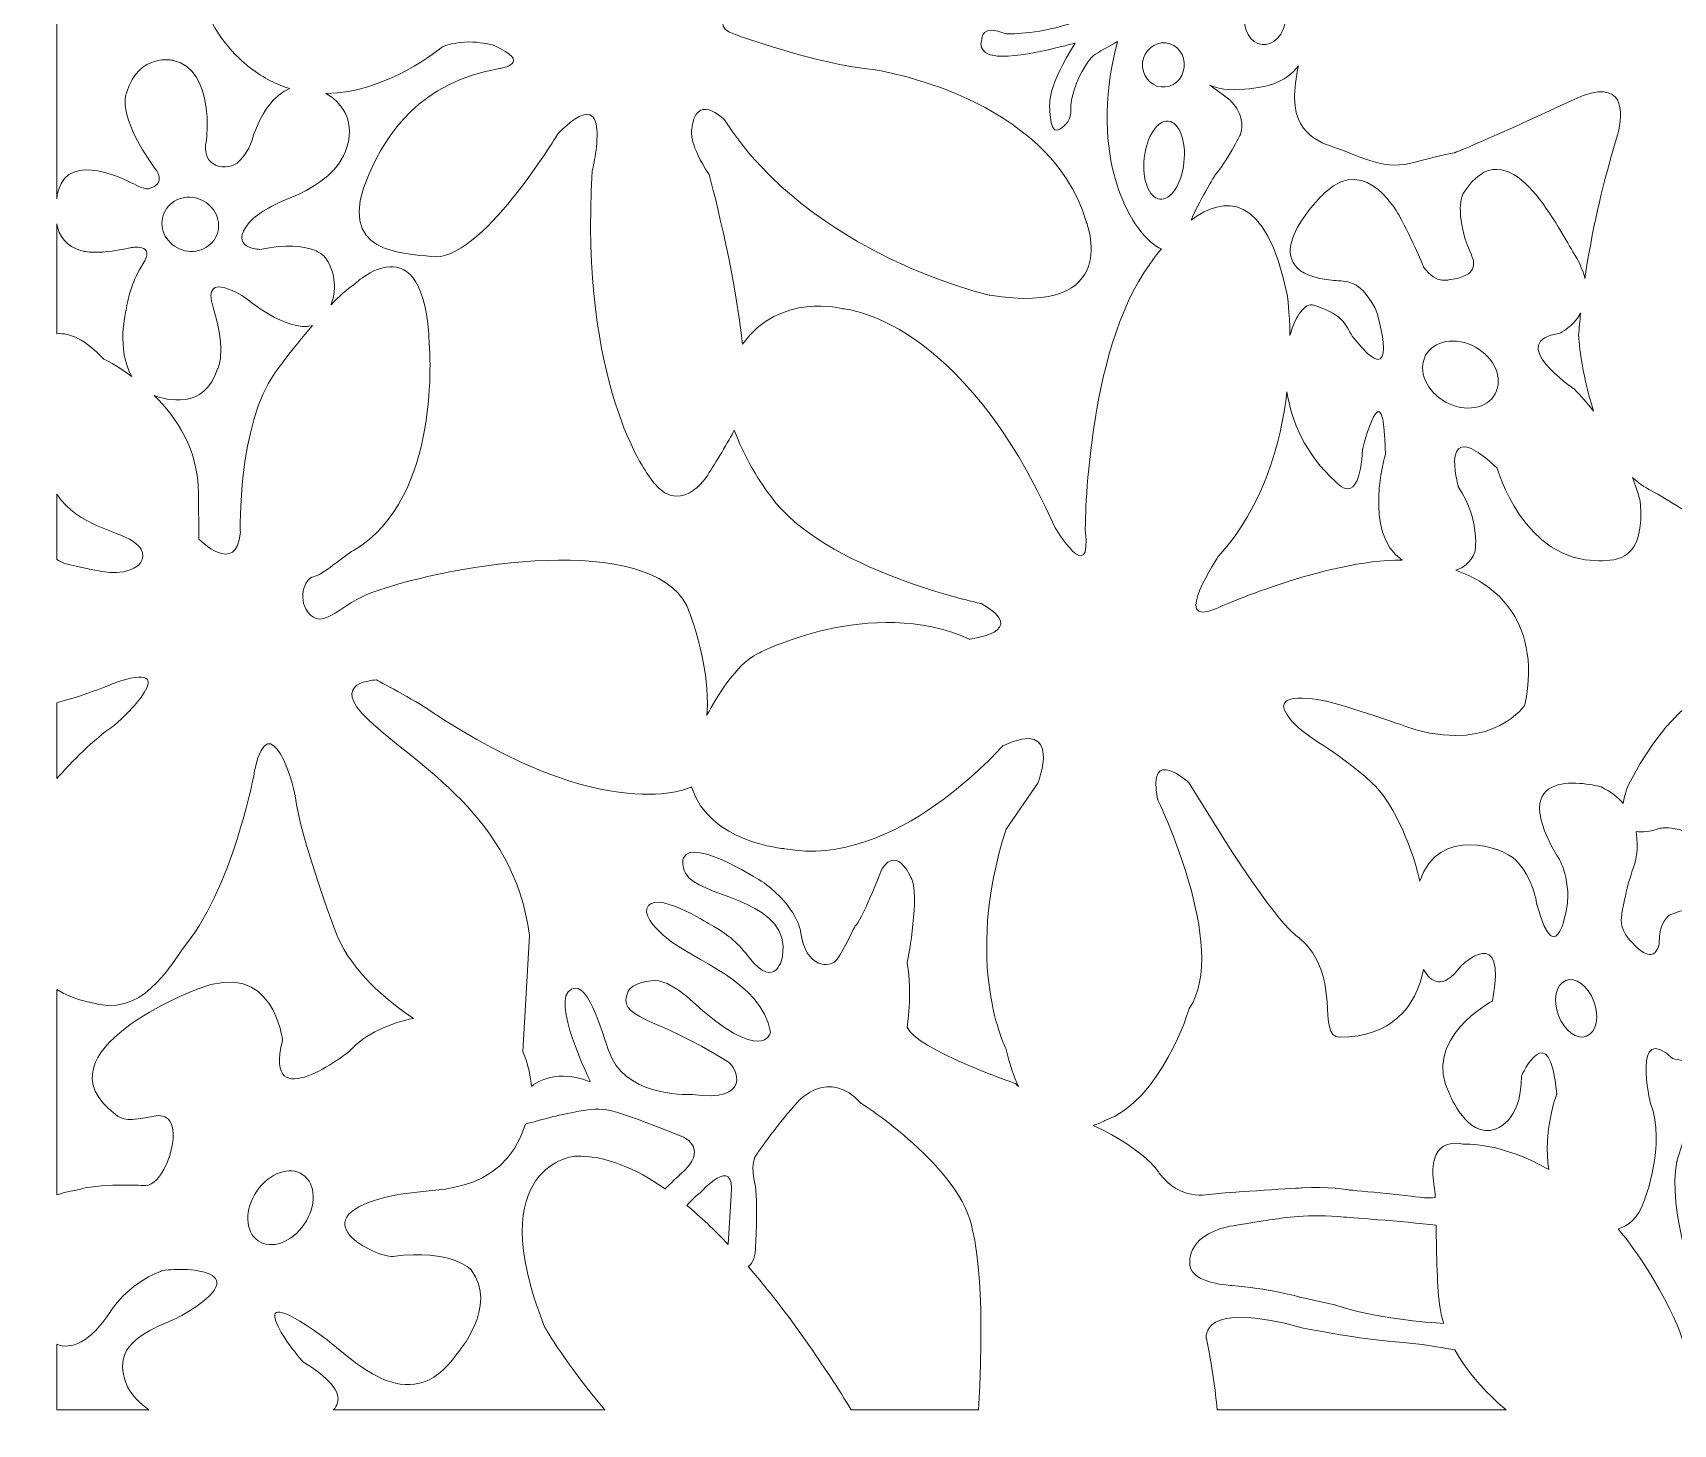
# Model space of a CAD drawing. Header units: millimetres. Extents: x -1208 to 1202, y -598 to 592.
# Drawn here: x -1208 to -530, y -592 to -17 of the extents above; entities that cross this region are included whole.
import ezdxf

# ---------------------------------------------------------------- set-up
doc = ezdxf.new("R2010")
doc.units = ezdxf.units.MM
doc.header["$MEASUREMENT"] = 0
doc.layers.add('Layer 1', color=7, linetype='Continuous')

msp = doc.modelspace()

# ---------------------------------------------------------------- linework, layer by layer
at = {"layer": 'Layer 1', "color": 250, "lineweight": 20}
for points, knots in [([(-1168.2692, -78.2986), (-1165.4134, -79.5702), (-1162.551, -81.3583), (-1160.0265, -81.3598), (-1151.8692, -79.3376), (-1157.3889, -72.8869), (-1157.3889, -72.8869), (-1173.8899, -50.1264), (-1169.0084, -41.4481), (-1169.0077, -41.4521), (-1163.9785, -24.9704), (-1149.8568, -28.2597), (-1149.8568, -28.2597), (-1132.3628, -32.2047), (-1136.126, -61.2669), (-1136.126, -61.2669), (-1138.7197, -72.7966), (-1127.1252, -74.5315), (-1122.5132, -69.9104), (-1117.8238, -65.2108), (-1116.7325, -59.3372), (-1116.7325, -59.3372), (-1116.7325, -59.3372), (-1116.7259, -59.3317), (-1116.7259, -59.3317), (-1111.6245, -45.1542), (-1104.9536, -41.1106), (-1101.5734, -39.9579), (-1106.9813, -38.3334), (-1112.4044, -35.6489), (-1117.6914, -31.587), (-1117.6914, -31.587), (-1163.7128, 1.239), (-1118.3688, 41.8162), (-1118.3688, 41.8162), (-1117.6576, 42.4553), (-1116.3037, 43.4635), (-1124.196, 42.0183), (-1140.5833, 41.0832), (-1147.2053, 56.1587), (-1147.2053, 56.1587), (-1152.8193, 71.2045), (-1149.5732, 80.3551), (-1149.5732, 80.3551), (-1154.1351, 72.6375), (-1154.1351, 72.6375), (-1154.1351, 72.6375), (-1158.9381, 64.9721), (-1167.2062, 66.6861), (-1167.2062, 66.6861), (-1180.3229, 70.8714), (-1183.4098, 75.1025), (-1183.4098, 75.1025), (-1191.4462, 79.1132), (-1197.9657, 81.7099), (-1197.9657, 81.7099), (-1197.9657, -85.4816), (-1197.9657, -85.4816), (-1197.6332, -83.3229), (-1197.2306, -81.9097), (-1197.2306, -81.9097), (-1192.7514, -65.4518), (-1168.2692, -78.2986), (-1168.2692, -78.2986)], [0, 0, 0, 0, 0.04761905, 0.04761905, 0.04761905, 0.0952381, 0.0952381, 0.0952381, 0.14285714, 0.14285714, 0.14285714, 0.19047619, 0.19047619, 0.19047619, 0.23809524, 0.23809524, 0.23809524, 0.28571429, 0.28571429, 0.28571429, 0.33333333, 0.33333333, 0.33333333, 0.38095238, 0.38095238, 0.38095238, 0.42857143, 0.42857143, 0.42857143, 0.47619048, 0.47619048, 0.47619048, 0.52380952, 0.52380952, 0.52380952, 0.57142857, 0.57142857, 0.57142857, 0.61904762, 0.61904762, 0.61904762, 0.66666667, 0.66666667, 0.66666667, 0.71428571, 0.71428571, 0.71428571, 0.76190476, 0.76190476, 0.76190476, 0.80952381, 0.80952381, 0.80952381, 0.85714286, 0.85714286, 0.85714286, 0.9047619, 0.9047619, 0.9047619, 0.95238095, 0.95238095, 0.95238095, 1, 1, 1, 1]), ([(-914.6507, -145.5204), (-917.6321, -115.1698), (-928.417, -75.3568), (-928.417, -75.3568), (-936.538, -63.5017), (-935.6359, -57.5742), (-935.6359, -57.5742), (-934.282, -40.4778), (-922.1012, -52.788), (-922.1012, -52.788), (-886.2317, -108.867), (-812.4616, -125.2794), (-812.4616, -125.2794), (-756.9642, -134.1702), (-772.6133, -94.8719), (-772.6133, -94.8719), (-787.8055, -42.9216), (-859.8355, -32.1888), (-859.8355, -32.1888), (-882.9674, -30.1575), (-917.9764, -17.5139), (-917.9764, -17.5139), (-932.3529, -12.1051), (-909.9388, -3.474), (-909.9388, -3.474), (-881.9843, 5.6999), (-862.0291, 23.1841), (-849.4384, 37.6047), (-850.1354, 30.0721), (-839.1698, 19.0347), (-839.1698, 19.0347), (-806.7462, -8.9947), (-773.6844, -6.7425), (-773.6844, -6.7425), (-777.005, -13.1103), (-780.5311, -13.4159), (-780.5311, -13.4159), (-792.8728, -17.5348), (-805.6283, -17.34), (-805.6283, -17.34), (-816.0922, -12.9709), (-815.7466, -19.5691), (-815.7466, -19.5691), (-817.8564, -25.18), (-811.22, -26.1797), (-811.22, -26.1797), (-802.5768, -28.3682), (-777.2112, -21.11), (-777.2112, -21.11), (-788.2412, -39.287), (-788.0596, -44.2409), (-787.552, -50.768), (-786.7381, -61.2286), (-782.5476, -55.863), (-781.0862, -54.6659), (-778.3865, -52.4552), (-778.9707, -46.9924), (-778.9707, -46.9924), (-778.4308, -39.6851), (-772.8193, -28.162), (-768.7915, -25.7292), (-766.7778, -24.5127), (-759.7119, -20.4621), (-759.7119, -20.4621), (-772.9209, -70.4459), (-751.4453, -97.0794), (-751.4453, -97.0794), (-747.526, -102.4625), (-744.23, -105.1098), (-741.4966, -106.086), (-744.5375, -109.7298), (-746.3732, -112.4792), (-746.3732, -112.4792), (-772.8744, -148.895), (-772.9924, -221.9657), (-772.9924, -221.9657), (-770.0879, -247.0715), (-785.6126, -221.0404), (-785.6126, -221.0404), (-824.3738, -133.6914), (-873.1984, -130.8228), (-873.1984, -130.8228), (-873.1984, -130.8228), (-899.1297, -123.835), (-914.6507, -145.5204)], [0, 0, 0, 0, 0.03571429, 0.03571429, 0.03571429, 0.07142857, 0.07142857, 0.07142857, 0.10714286, 0.10714286, 0.10714286, 0.14285714, 0.14285714, 0.14285714, 0.17857143, 0.17857143, 0.17857143, 0.21428571, 0.21428571, 0.21428571, 0.25, 0.25, 0.25, 0.28571429, 0.28571429, 0.28571429, 0.32142857, 0.32142857, 0.32142857, 0.35714286, 0.35714286, 0.35714286, 0.39285714, 0.39285714, 0.39285714, 0.42857143, 0.42857143, 0.42857143, 0.46428571, 0.46428571, 0.46428571, 0.5, 0.5, 0.5, 0.53571429, 0.53571429, 0.53571429, 0.57142857, 0.57142857, 0.57142857, 0.60714286, 0.60714286, 0.60714286, 0.64285714, 0.64285714, 0.64285714, 0.67857143, 0.67857143, 0.67857143, 0.71428571, 0.71428571, 0.71428571, 0.75, 0.75, 0.75, 0.78571429, 0.78571429, 0.78571429, 0.82142857, 0.82142857, 0.82142857, 0.85714286, 0.85714286, 0.85714286, 0.89285714, 0.89285714, 0.89285714, 0.92857143, 0.92857143, 0.92857143, 0.96428571, 0.96428571, 0.96428571, 1, 1, 1, 1]), ([(-699.949, -21.7332), (-695.2002, -22.26), (-690.7893, -17.4782), (-690.0933, -11.051), (-689.3965, -4.6248), (-692.6808, 1.0125), (-697.425, 1.5368), (-702.1735, 2.0628), (-706.5855, -2.7183), (-707.2803, -9.1448), (-707.9756, -15.5742), (-704.6947, -21.2068), (-699.949, -21.7332)], [0, 0, 0, 0, 0.25, 0.25, 0.25, 0.5, 0.5, 0.5, 0.75, 0.75, 0.75, 1, 1, 1, 1]), ([(-820.917, -267.2996), (-820.917, -267.2996), (-795.1961, -264.3646), (-816.0441, -252.6246), (-816.0441, -252.6246), (-881.1859, -238.7844), (-902.9698, -208.2837), (-902.9698, -208.2837), (-911.988, -197.1311), (-918.0392, -180.9847), (-919.9402, -185.0394), (-926.3479, -195.2814), (-928.868, -199.3677), (-928.868, -199.3677), (-941.0503, -219.4286), (-953.6834, -199.3677), (-953.6834, -199.3677), (-982.1086, -161.9826), (-976.6946, -73.9882), (-976.6946, -73.9882), (-966.7683, -33.4121), (-991.1333, -58.9442), (-991.1333, -58.9442), (-1023.0499, -112.1914), (-1043.2103, -109.3133), (-1053.7315, -107.8113), (-1083.9665, -108.8382), (-1068.9284, -75.1186), (-1061.8239, -59.1893), (-1047.9828, -37.057), (-1014.82, -31.587), (-1014.82, -31.587), (-1000.6071, -29.5361), (-1017.527, -22.0134), (-1017.527, -22.0134), (-1029.0333, -18.5931), (-1038.5071, -22.6965), (-1039.4394, -23.2329), (-1061.2713, -41.6664), (-1086.744, -41.9911), (-1079.7564, -45.7247), (-1077.8401, -52.2628), (-1077.8401, -52.2628), (-1074.9077, -61.691), (-1080.1958, -71.6843), (-1087.1647, -76.9389), (-1093.2991, -81.5641), (-1098.0567, -83.6113), (-1098.0567, -83.6113), (-1107.5596, -87.2316), (-1114.8848, -91.1832), (-1118.3781, -95.193), (-1118.3847, -95.1964), (-1118.3902, -95.1971), (-1118.3945, -95.203), (-1127.2609, -105.9843), (-1114.0642, -106.339), (-1114.0642, -106.339), (-1114.0642, -106.339), (-1114.058, -106.3438), (-1114.058, -106.3438), (-1091.739, -101.8511), (-1086.8888, -109.894), (-1086.8888, -109.894), (-1081.3441, -117.8144), (-1083.3591, -125.8526), (-1084.616, -129.2014), (-1081.2207, -125.6798), (-1077.9625, -122.6964), (-1075.2616, -120.9383), (-1075.2616, -120.9383), (-1045.9514, -92.7728), (-1044.0152, -145.9778), (-1044.0152, -145.9778), (-1038.5296, -209.1638), (-1075.2721, -230.6516), (-1079.5636, -233.1614), (-1088.3255, -240.9721), (-1091.9089, -241.5609), (-1095.4928, -242.1494), (-1099.1121, -251.6642), (-1093.0468, -257.3584), (-1086.981, -263.0527), (-1080.8224, -252.7681), (-1067.3432, -247.9338), (-1033.2234, -235.6968), (-953.075, -223.2364), (-937.6302, -253.5342), (-937.6302, -253.5342), (-927.7791, -276.0961), (-929.2942, -298.8121), (-927.6604, -295.3268), (-917.8576, -277.5335), (-908.0527, -273.1695), (-908.0527, -273.1695), (-861.5804, -248.956), (-820.917, -267.2996)], [0, 0, 0, 0, 0.03125, 0.03125, 0.03125, 0.0625, 0.0625, 0.0625, 0.09375, 0.09375, 0.09375, 0.125, 0.125, 0.125, 0.15625, 0.15625, 0.15625, 0.1875, 0.1875, 0.1875, 0.21875, 0.21875, 0.21875, 0.25, 0.25, 0.25, 0.28125, 0.28125, 0.28125, 0.3125, 0.3125, 0.3125, 0.34375, 0.34375, 0.34375, 0.375, 0.375, 0.375, 0.40625, 0.40625, 0.40625, 0.4375, 0.4375, 0.4375, 0.46875, 0.46875, 0.46875, 0.5, 0.5, 0.5, 0.53125, 0.53125, 0.53125, 0.5625, 0.5625, 0.5625, 0.59375, 0.59375, 0.59375, 0.625, 0.625, 0.625, 0.65625, 0.65625, 0.65625, 0.6875, 0.6875, 0.6875, 0.71875, 0.71875, 0.71875, 0.75, 0.75, 0.75, 0.78125, 0.78125, 0.78125, 0.8125, 0.8125, 0.8125, 0.84375, 0.84375, 0.84375, 0.875, 0.875, 0.875, 0.90625, 0.90625, 0.90625, 0.9375, 0.9375, 0.9375, 0.96875, 0.96875, 0.96875, 1, 1, 1, 1]), ([(-749.2986, -29.2041), (-749.8399, -34.2203), (-746.4347, -38.7094), (-741.6894, -39.2362), (-736.941, -39.7631), (-732.6546, -36.1241), (-732.1118, -31.1111), (-731.5679, -26.0956), (-734.9764, -21.6036), (-739.7198, -21.0787), (-744.4691, -20.5518), (-748.7558, -24.1908), (-749.2986, -29.2041)], [0, 0, 0, 0, 0.25, 0.25, 0.25, 0.5, 0.5, 0.5, 0.75, 0.75, 0.75, 1, 1, 1, 1]), ([(-662.1009, -142.9509), (-642.7978, -167.4939), (-651.5437, -133.672), (-653.4048, -130.3151), (-659.95, -118.5099), (-665.2865, -119.6413), (-670.3112, -119.179), (-704.8333, -116.0042), (-680.3075, -88.7458), (-673.5988, -82.5241), (-656.5863, -66.7453), (-643.2102, -92.5591), (-643.2102, -92.5591), (-637.7225, -102.4217), (-633.1998, -113.6444), (-633.1998, -113.6444), (-627.9499, -121.2456), (-622.1826, -118.722), (-622.1826, -118.722), (-610.5409, -117.501), (-612.0811, -111.6405), (-613.489, -108.6091), (-618.9241, -96.9029), (-618.7062, -86.154), (-616.8822, -83.2743), (-598.4015, -54.101), (-578.0441, -97.0842), (-571.4932, -107.3045), (-568.8905, -111.3662), (-567.3394, -115.0239), (-566.5562, -118.2967), (-563.7396, -98.9669), (-559.4623, -80.7632), (-554.627, -64.3239), (-554.627, -64.3239), (-554.63, -64.3239), (-554.63, -64.3239), (-554.63, -64.3239), (-554.6256, -64.3151), (-554.6184, -64.2946), (-554.0745, -62.4462), (-553.5244, -60.6167), (-552.9693, -58.8149), (-550.829, -49.9869), (-549.6229, -34.6175), (-570.9948, -44.3689), (-599.0968, -57.6652), (-620.5684, -66.5201), (-620.5684, -66.5201), (-644.2737, -70.8601), (-641.8081, -75.7281), (-666.3146, -65.5416), (-672.066, -63.1488), (-686.187, -61.4304), (-686.561, -43.9544), (-686.6358, -40.4912), (-685.8192, -35.1179), (-684.9507, -30.4722), (-687.4236, -33.7561), (-690.9265, -36.5333), (-695.8533, -38.2392), (-695.8533, -38.2392), (-712.2416, -42.8747), (-721.5848, -38.5247), (-721.5848, -38.5247), (-713.8751, -44.1576), (-713.8751, -44.1576), (-713.8751, -44.1576), (-706.2427, -50.0449), (-708.8231, -58.7856), (-708.8231, -58.7856), (-714.8125, -70.4562), (-719.2118, -75.4409), (-719.2118, -75.4409), (-726.3405, -87.2872), (-729.272, -94.2362), (-715.9587, -84.4102), (-698.3083, -81.9697), (-689.4876, -125.6867), (-689.4876, -125.6867), (-688.5781, -131.9957), (-688.4533, -141.9438), (-686.1275, -133.4874), (-682.0223, -128.32), (-678.6254, -129.3598), (-664.983, -133.5359), (-665.415, -138.737), (-662.1009, -142.9509)], [0, 0, 0, 0, 0.03448276, 0.03448276, 0.03448276, 0.06896552, 0.06896552, 0.06896552, 0.10344828, 0.10344828, 0.10344828, 0.13793103, 0.13793103, 0.13793103, 0.17241379, 0.17241379, 0.17241379, 0.20689655, 0.20689655, 0.20689655, 0.24137931, 0.24137931, 0.24137931, 0.27586207, 0.27586207, 0.27586207, 0.31034483, 0.31034483, 0.31034483, 0.34482759, 0.34482759, 0.34482759, 0.37931034, 0.37931034, 0.37931034, 0.4137931, 0.4137931, 0.4137931, 0.44827586, 0.44827586, 0.44827586, 0.48275862, 0.48275862, 0.48275862, 0.51724138, 0.51724138, 0.51724138, 0.55172414, 0.55172414, 0.55172414, 0.5862069, 0.5862069, 0.5862069, 0.62068966, 0.62068966, 0.62068966, 0.65517241, 0.65517241, 0.65517241, 0.68965517, 0.68965517, 0.68965517, 0.72413793, 0.72413793, 0.72413793, 0.75862069, 0.75862069, 0.75862069, 0.79310345, 0.79310345, 0.79310345, 0.82758621, 0.82758621, 0.82758621, 0.86206897, 0.86206897, 0.86206897, 0.89655172, 0.89655172, 0.89655172, 0.93103448, 0.93103448, 0.93103448, 0.96551724, 0.96551724, 0.96551724, 1, 1, 1, 1]), ([(-738.6811, -53.4094), (-743.2168, -52.9045), (-747.6778, -59.7077), (-748.6414, -68.6026), (-749.6049, -77.5019), (-746.7095, -85.117), (-742.1737, -85.6204), (-737.6362, -86.1222), (-733.1762, -79.3197), (-732.213, -70.4245), (-731.2484, -61.5296), (-734.1441, -53.9116), (-738.6811, -53.4094)], [0, 0, 0, 0, 0.25, 0.25, 0.25, 0.5, 0.5, 0.5, 0.75, 0.75, 0.75, 1, 1, 1, 1]), ([(-1131.5876, -99.6312), (-1129.7287, -93.7892), (-1133.2352, -87.4251), (-1139.4192, -85.4157), (-1145.6034, -83.406), (-1152.1229, -86.5131), (-1153.9818, -92.3547), (-1155.8407, -98.1964), (-1152.3353, -104.5606), (-1146.1512, -106.5699), (-1139.9672, -108.5796), (-1133.4468, -105.473), (-1131.5876, -99.6312)], [0, 0, 0, 0, 0.25, 0.25, 0.25, 0.5, 0.5, 0.5, 0.75, 0.75, 0.75, 1, 1, 1, 1]), ([(-1178.4556, -151.7016), (-1178.4556, -151.7016), (-1173.3673, -154.0708), (-1166.8647, -158.8479), (-1173.5175, -147.7977), (-1169.3129, -131.5383), (-1169.3129, -131.5383), (-1168.6122, -125.9794), (-1166.2527, -118.6368), (-1162.5545, -112.6575), (-1162.5515, -112.6524), (-1162.5486, -112.6476), (-1162.5457, -112.6432), (-1156.4854, -103.3301), (-1167.536, -105.6668), (-1167.536, -105.6668), (-1167.536, -105.6668), (-1167.5436, -105.6661), (-1167.5436, -105.6661), (-1182.7536, -109.0262), (-1187.6204, -106.868), (-1187.6204, -106.868), (-1194.2739, -105.3535), (-1197.0155, -100.6473), (-1197.9656, -95.7238), (-1197.9656, -95.7238), (-1197.9656, -141.1507), (-1197.9656, -141.1507), (-1192.536, -140.7717), (-1186.0408, -143.5419), (-1178.4556, -151.7016)], [0, 0, 0, 0, 0.1, 0.1, 0.1, 0.2, 0.2, 0.2, 0.3, 0.3, 0.3, 0.4, 0.4, 0.4, 0.5, 0.5, 0.5, 0.6, 0.6, 0.6, 0.7, 0.7, 0.7, 0.8, 0.8, 0.8, 0.9, 0.9, 0.9, 1, 1, 1, 1]), ([(-1122.0891, -223.1519), (-1122.0891, -223.1519), (-1123.294, -179.0682), (-1107.6873, -157.1773), (-1107.6873, -157.1773), (-1100.54, -147.4012), (-1092.3333, -137.7746), (-1103.0794, -140.7304), (-1119.8264, -126.4792), (-1119.8264, -126.4792), (-1119.8264, -126.4792), (-1138.4135, -113.777), (-1133.3365, -130.3597), (-1127.5419, -149.2884), (-1131.4627, -155.6317), (-1131.4627, -155.6317), (-1136.93, -172.8956), (-1152.8095, -168.492), (-1157.6327, -166.6969), (-1148.3427, -175.8603), (-1139.445, -189.2562), (-1139.4022, -206.9879), (-1139.4022, -206.9879), (-1139.2904, -225.9769), (-1139.2904, -225.9769), (-1139.2904, -225.9769), (-1123.5276, -241.6519), (-1122.0891, -223.1519)], [0, 0, 0, 0, 0.11111111, 0.11111111, 0.11111111, 0.22222222, 0.22222222, 0.22222222, 0.33333333, 0.33333333, 0.33333333, 0.44444444, 0.44444444, 0.44444444, 0.55555556, 0.55555556, 0.55555556, 0.66666667, 0.66666667, 0.66666667, 0.77777778, 0.77777778, 0.77777778, 0.88888889, 0.88888889, 0.88888889, 1, 1, 1, 1]), ([(-568.353, -132.7422), (-571.5657, -138.333), (-576.8102, -140.8912), (-576.8102, -140.8912), (-600.229, -144.2434), (-571.0364, -163.9697), (-571.0364, -163.9697), (-568.3206, -166.8016), (-565.5987, -169.8235), (-562.9575, -173.0887), (-568.2593, -157.0736), (-569.1645, -141.8147), (-569.1645, -141.8147), (-568.9354, -138.7693), (-568.6623, -135.7455), (-568.353, -132.7422)], [0, 0, 0, 0, 0.2, 0.2, 0.2, 0.4, 0.4, 0.4, 0.6, 0.6, 0.6, 0.8, 0.8, 0.8, 1, 1, 1, 1]), ([(-619.6122, -171.2209), (-611.0188, -173.5527), (-603.3254, -169.5376), (-602.4293, -162.2534), (-601.5329, -154.9706), (-607.7726, -147.1746), (-616.3656, -144.8438), (-624.9594, -142.5098), (-632.6538, -146.527), (-633.5502, -153.8095), (-634.4473, -161.0919), (-628.207, -168.8887), (-619.6122, -171.2209)], [0, 0, 0, 0, 0.25, 0.25, 0.25, 0.5, 0.5, 0.5, 0.75, 0.75, 0.75, 1, 1, 1, 1]), ([(-669.5321, -202.2845), (-682.1108, -190.8942), (-687.8708, -177.3944), (-689.6574, -165.1173), (-692.1775, -186.4341), (-699.3575, -212.4905), (-717.8066, -232.8886), (-717.8066, -232.8886), (-738.1382, -262.897), (-719.2589, -254.8258), (-719.2589, -254.8258), (-673.5493, -234.227), (-642.0904, -234.7289), (-658.6208, -223.456), (-649.0159, -190.9063), (-649.0159, -190.9063), (-649.5928, -152.6067), (-658.4237, -188.924), (-658.4237, -188.924), (-659.7184, -214.4313), (-669.5321, -202.2845), (-669.5321, -202.2845)], [0, 0, 0, 0, 0.14285714, 0.14285714, 0.14285714, 0.28571429, 0.28571429, 0.28571429, 0.42857143, 0.42857143, 0.42857143, 0.57142857, 0.57142857, 0.57142857, 0.71428571, 0.71428571, 0.71428571, 0.85714286, 0.85714286, 0.85714286, 1, 1, 1, 1]), ([(-636.4799, -304.7787), (-636.4799, -304.7787), (-661.4058, -295.9155), (-673.2683, -292.9806), (-673.2683, -292.9806), (-700.2273, -286.7436), (-687.747, -301.0517), (-680.8102, -309.0048), (-670.8238, -311.6569), (-654.4045, -326.7999), (-646.771, -333.8405), (-638.8758, -349.8325), (-634.7707, -367.2612), (-627.0236, -344.1101), (-600.5405, -353.2844), (-595.3513, -358.3708), (-587.7482, -365.8226), (-586.353, -377.2324), (-586.353, -377.2324), (-577.9295, -407.2473), (-573.6933, -376.0111), (-573.6933, -376.0111), (-572.9501, -363.1617), (-578.347, -356.3522), (-578.347, -356.3522), (-601.3425, -316.8642), (-559.8765, -328.3356), (-559.8765, -328.3356), (-555.9111, -330.2382), (-552.9604, -332.5928), (-550.7766, -335.1555), (-550.1379, -331.224), (-548.7286, -327.8249), (-548.7286, -327.8249), (-496.4043, -224.4718), (-405.4275, -317.7899), (-405.4275, -317.7899), (-366.6996, -330.8355), (-392.5176, -301.7348), (-392.5176, -301.7348), (-444.6516, -280.1613), (-470.471, -199.3836), (-470.471, -199.3836), (-476.9665, -185.3815), (-479.1348, -174.3949), (-478.9499, -165.8467), (-482.3308, -170.9074), (-487.1164, -176.7604), (-493.6058, -185.2624), (-498.0934, -191.1418), (-492.9113, -227.2278), (-513.5119, -220.1163), (-522.0012, -217.1857), (-532.5362, -209.3145), (-539.0497, -206.0468), (-541.9316, -204.6009), (-544.5385, -202.7339), (-546.9012, -200.5565), (-545.738, -203.5917), (-544.6909, -206.7783), (-543.7865, -210.137), (-541.3591, -234.6092), (-553.3126, -234.8767), (-560.7831, -234.9761), (-592.0455, -235.3915), (-602.8333, -196.645), (-602.8333, -196.645), (-627.6785, -173.1776), (-618.8848, -204.2539), (-618.8848, -204.2539), (-609.2522, -219.3841), (-612.0794, -231.4523), (-612.0794, -231.4523), (-613.8758, -235.6108), (-616.7525, -237.8135), (-619.8951, -238.8646), (-606.444, -243.6167), (-583.9691, -257.2445), (-591.3252, -294.448), (-591.3252, -294.448), (-603.8041, -313.642), (-636.4799, -304.7787)], [0, 0, 0, 0, 0.03703704, 0.03703704, 0.03703704, 0.07407407, 0.07407407, 0.07407407, 0.11111111, 0.11111111, 0.11111111, 0.14814815, 0.14814815, 0.14814815, 0.18518519, 0.18518519, 0.18518519, 0.22222222, 0.22222222, 0.22222222, 0.25925926, 0.25925926, 0.25925926, 0.2962963, 0.2962963, 0.2962963, 0.33333333, 0.33333333, 0.33333333, 0.37037037, 0.37037037, 0.37037037, 0.40740741, 0.40740741, 0.40740741, 0.44444444, 0.44444444, 0.44444444, 0.48148148, 0.48148148, 0.48148148, 0.51851852, 0.51851852, 0.51851852, 0.55555556, 0.55555556, 0.55555556, 0.59259259, 0.59259259, 0.59259259, 0.62962963, 0.62962963, 0.62962963, 0.66666667, 0.66666667, 0.66666667, 0.7037037, 0.7037037, 0.7037037, 0.74074074, 0.74074074, 0.74074074, 0.77777778, 0.77777778, 0.77777778, 0.81481481, 0.81481481, 0.81481481, 0.85185185, 0.85185185, 0.85185185, 0.88888889, 0.88888889, 0.88888889, 0.92592593, 0.92592593, 0.92592593, 0.96296296, 0.96296296, 0.96296296, 1, 1, 1, 1]), ([(-1176.062, -239.7698), (-1172.2552, -239.929), (-1168.5542, -239.6843), (-1164.7108, -237.1624), (-1162.5793, -235.7636), (-1159.9615, -231.2462), (-1166.3417, -227.0228), (-1174.4449, -221.6588), (-1188.2911, -221.0663), (-1197.9657, -207.4505), (-1197.9657, -207.4505), (-1197.9657, -234.4883), (-1197.9657, -234.4883), (-1196.8816, -234.9568), (-1195.791, -235.4631), (-1194.6953, -236.0156), (-1194.6953, -236.0156), (-1180.0565, -239.6029), (-1176.062, -239.7698)], [0, 0, 0, 0, 0.16666667, 0.16666667, 0.16666667, 0.33333333, 0.33333333, 0.33333333, 0.5, 0.5, 0.5, 0.66666667, 0.66666667, 0.66666667, 0.83333333, 0.83333333, 0.83333333, 1, 1, 1, 1]), ([(-1174.6775, -303.2674), (-1171.0693, -300.7811), (-1143.9865, -274.6594), (-1174.574, -285.6146), (-1174.574, -285.6146), (-1185.422, -290.3132), (-1197.966, -293.5699), (-1197.966, -293.5699), (-1197.966, -324.8927), (-1197.966, -324.8927), (-1191.6595, -317.9218), (-1182.7695, -308.8432), (-1174.6775, -303.2674)], [0, 0, 0, 0, 0.25, 0.25, 0.25, 0.5, 0.5, 0.5, 0.75, 0.75, 0.75, 1, 1, 1, 1]), ([(-935.6657, -328.3721), (-935.6657, -328.3721), (-970.5331, -345.9399), (-1044.0708, -296.5783), (-1049.4511, -292.9668), (-1065.8067, -284.1369), (-1065.8067, -284.1369), (-1065.8067, -284.1369), (-1086.2539, -284.6201), (-1069.156, -300.6978), (-1048.954, -319.6953), (-1009.1567, -340.3054), (-1002.6109, -389.6946), (-1002.6109, -389.6946), (-1005.3473, -437.6176), (-1005.3473, -437.6176), (-1002.954, -442.996), (-1002.1165, -448.5564), (-1001.8282, -452.0633), (-1001.2487, -451.5739), (-1000.9024, -451.3016), (-1000.9024, -451.3016), (-989.8634, -443.8875), (-977.2936, -450.6871), (-977.5191, -450.0022), (-977.7446, -449.3191), (-994.2259, -416.1087), (-985.305, -411.8141), (-977.4803, -408.0477), (-972.2154, -432.9018), (-968.64, -440.3578), (-960.7303, -456.8521), (-935.4791, -455.4036), (-935.4791, -455.4036), (-910.6647, -458.8232), (-916.5804, -444.3898), (-920.8167, -441.7274), (-951.199, -422.6313), (-966.9027, -424.273), (-961.8772, -412.6729), (-960.5426, -409.5922), (-952.4949, -407.7362), (-949.2415, -408.4429), (-944.5978, -409.4517), (-939.9499, -412.8002), (-936.4343, -416.0275), (-905.8639, -444.0907), (-902.9946, -429.6444), (-902.9946, -429.6444), (-906.8285, -408.4429), (-935.0056, -400.0525), (-946.0832, -390.6631), (-949.0607, -388.139), (-955.2458, -382.4084), (-954.1591, -378.6374), (-951.6769, -370.0228), (-928.3844, -384.9435), (-928.3844, -384.9435), (-917.9815, -390.6642), (-915.2534, -394.5295), (-911.9256, -398.7625), (-900.6481, -413.1061), (-898.0315, -398.1858), (-898.0315, -398.1858), (-894.4219, -375.8441), (-928.3863, -374.3262), (-936.7898, -365.8687), (-938.9573, -363.687), (-939.8337, -359.5262), (-938.9573, -357.5727), (-934.9998, -348.7523), (-905.3905, -368.1896), (-905.3905, -368.1896), (-892.0768, -378.0831), (-890.5865, -388.0998), (-890.5865, -388.0998), (-888.689, -403.1647), (-878.4041, -403.6574), (-875.5276, -399.5531), (-872.651, -395.4508), (-868.0648, -385.7048), (-868.0648, -385.7048), (-865.8102, -384.7932), (-857.0494, -362.2811), (-857.0494, -362.2811), (-850.2822, -351.7948), (-844.4169, -367.0684), (-844.4169, -367.0684), (-841.7103, -377.0988), (-846.5953, -401.149), (-846.5953, -401.149), (-844.3396, -413.9151), (-846.5953, -427.5932), (-846.5953, -427.5932), (-843.2123, -436.4822), (-801.927, -450.8463), (-801.927, -450.8463), (-801.516, -451.2616), (-801.0419, -451.6865), (-800.5176, -452.1172), (-802.4869, -447.9954), (-804.2405, -442.9505), (-805.6685, -436.7948), (-805.6685, -436.7948), (-823.8216, -401.575), (-805.6685, -345.8104), (-805.6685, -345.8104), (-792.5981, -326.7997), (-792.5981, -326.7997), (-792.5981, -326.7997), (-781.7061, -299.5845), (-807.1207, -311.3244), (-807.1207, -311.3244), (-851.4147, -362.6865), (-897.1609, -353.8816), (-897.1609, -353.8816), (-928.3732, -351.4841), (-935.6657, -328.3721)], [0, 0, 0, 0, 0.02564103, 0.02564103, 0.02564103, 0.05128205, 0.05128205, 0.05128205, 0.07692308, 0.07692308, 0.07692308, 0.1025641, 0.1025641, 0.1025641, 0.12820513, 0.12820513, 0.12820513, 0.15384615, 0.15384615, 0.15384615, 0.17948718, 0.17948718, 0.17948718, 0.20512821, 0.20512821, 0.20512821, 0.23076923, 0.23076923, 0.23076923, 0.25641026, 0.25641026, 0.25641026, 0.28205128, 0.28205128, 0.28205128, 0.30769231, 0.30769231, 0.30769231, 0.33333333, 0.33333333, 0.33333333, 0.35897436, 0.35897436, 0.35897436, 0.38461538, 0.38461538, 0.38461538, 0.41025641, 0.41025641, 0.41025641, 0.43589744, 0.43589744, 0.43589744, 0.46153846, 0.46153846, 0.46153846, 0.48717949, 0.48717949, 0.48717949, 0.51282051, 0.51282051, 0.51282051, 0.53846154, 0.53846154, 0.53846154, 0.56410256, 0.56410256, 0.56410256, 0.58974359, 0.58974359, 0.58974359, 0.61538462, 0.61538462, 0.61538462, 0.64102564, 0.64102564, 0.64102564, 0.66666667, 0.66666667, 0.66666667, 0.69230769, 0.69230769, 0.69230769, 0.71794872, 0.71794872, 0.71794872, 0.74358974, 0.74358974, 0.74358974, 0.76923077, 0.76923077, 0.76923077, 0.79487179, 0.79487179, 0.79487179, 0.82051282, 0.82051282, 0.82051282, 0.84615385, 0.84615385, 0.84615385, 0.87179487, 0.87179487, 0.87179487, 0.8974359, 0.8974359, 0.8974359, 0.92307692, 0.92307692, 0.92307692, 0.94871795, 0.94871795, 0.94871795, 0.97435897, 0.97435897, 0.97435897, 1, 1, 1, 1]), ([(-1162.4497, -492.9498), (-1155.5896, -494.0746), (-1151.4202, -481.1266), (-1151.4202, -481.1266), (-1146.746, -465.1317), (-1153.3114, -463.4473), (-1157.6819, -464.2904), (-1168.6349, -466.4033), (-1170.4786, -466.0382), (-1173.6793, -463.6096), (-1207.8328, -437.694), (-1139.8969, -411.8577), (-1139.8969, -411.8577), (-1108.0462, -398.9527), (-1104.6632, -433.1051), (-1104.6632, -433.1051), (-1113.1157, -465.7554), (-1077.2427, -437.7627), (-1077.2427, -437.7627), (-1070.221, -429.8613), (-1059.9311, -425.9001), (-1050.557, -423.9451), (-1062.3454, -416.0452), (-1075.6521, -404.5593), (-1081.9977, -390.0941), (-1081.9977, -390.0941), (-1097.3946, -349.8706), (-1099.4332, -332.001), (-1100.0065, -326.9741), (-1109.9073, -294.3224), (-1115.981, -320.5942), (-1115.981, -320.5942), (-1123.8214, -366.764), (-1144.6846, -393.6983), (-1151.7698, -402.8455), (-1162.5935, -424.1443), (-1184.2924, -417.3003), (-1184.2924, -417.3003), (-1190.8026, -416.2885), (-1197.9659, -412.0489), (-1197.9659, -412.0489), (-1197.9659, -496.8845), (-1197.9659, -496.8845), (-1193.4599, -495.282), (-1189.9298, -494.9353), (-1189.9298, -494.9353), (-1180.8292, -491.9028), (-1162.4497, -492.9498), (-1162.4497, -492.9498)], [0, 0, 0, 0, 0.0625, 0.0625, 0.0625, 0.125, 0.125, 0.125, 0.1875, 0.1875, 0.1875, 0.25, 0.25, 0.25, 0.3125, 0.3125, 0.3125, 0.375, 0.375, 0.375, 0.4375, 0.4375, 0.4375, 0.5, 0.5, 0.5, 0.5625, 0.5625, 0.5625, 0.625, 0.625, 0.625, 0.6875, 0.6875, 0.6875, 0.75, 0.75, 0.75, 0.8125, 0.8125, 0.8125, 0.875, 0.875, 0.875, 0.9375, 0.9375, 0.9375, 1, 1, 1, 1]), ([(-628.8099, -493.4566), (-629.8109, -488.2187), (-631.2594, -473.0962), (-616.882, -475.8474), (-616.882, -475.8474), (-601.3407, -474.8962), (-581.4538, -486.4071), (-584.1416, -470.8066), (-578.2308, -455.1951), (-578.2308, -455.1951), (-581.0998, -421.9209), (-592.8133, -447.7512), (-592.8133, -447.7512), (-592.7455, -467.0043), (-603.6389, -469.684), (-603.6389, -469.684), (-615.1895, -473.6925), (-622.3691, -455.424), (-622.3691, -455.424), (-634.5728, -432.4171), (-604.7412, -416.7245), (-604.7412, -416.7245), (-598.6174, -383.816), (-617.7342, -402.2594), (-617.7342, -402.2594), (-625.4345, -412.9262), (-630.4796, -408.5576), (-633.1876, -403.7537), (-636.5184, -419.6569), (-646.6795, -431.5784), (-667.8872, -431.7032), (-677.9635, -431.7623), (-666.0719, -406.1222), (-684.8232, -390.5415), (-684.8232, -390.5415), (-693.3019, -386.678), (-722.3245, -339.2065), (-722.3245, -339.2065), (-730.027, -326.7999), (-730.027, -326.7999), (-730.027, -326.7999), (-747.4483, -310.5905), (-743.1562, -333.3366), (-743.1562, -333.3366), (-713.2018, -394.9711), (-730.027, -419.9184), (-730.027, -419.9184), (-741.6334, -458.0732), (-764.9371, -466.1444), (-764.9371, -466.1444), (-766.7637, -467.2219), (-769.6769, -468.1332), (-747.1757, -478.8342), (-742.145, -488.2309), (-742.145, -488.2309), (-733.3461, -499.1732), (-724.4706, -496.9735), (-717.7797, -496.2089), (-713.9701, -495.7712), (-683.2646, -493.9284), (-683.2646, -493.9284), (-672.9992, -493.2467), (-663.8623, -494.8423), (-663.8623, -494.8423), (-657.545, -495.2983), (-632.5048, -498.0326), (-632.5048, -498.0326), (-632.5048, -498.0326), (-629.5726, -498.0326), (-629.5726, -498.0326), (-629.5726, -498.0326), (-628.4054, -497.9592), (-628.4054, -497.9592), (-628.5067, -495.9301), (-628.6356, -494.3693), (-628.8099, -493.4566)], [0, 0, 0, 0, 0.04, 0.04, 0.04, 0.08, 0.08, 0.08, 0.12, 0.12, 0.12, 0.16, 0.16, 0.16, 0.2, 0.2, 0.2, 0.24, 0.24, 0.24, 0.28, 0.28, 0.28, 0.32, 0.32, 0.32, 0.36, 0.36, 0.36, 0.4, 0.4, 0.4, 0.44, 0.44, 0.44, 0.48, 0.48, 0.48, 0.52, 0.52, 0.52, 0.56, 0.56, 0.56, 0.6, 0.6, 0.6, 0.64, 0.64, 0.64, 0.68, 0.68, 0.68, 0.72, 0.72, 0.72, 0.76, 0.76, 0.76, 0.8, 0.8, 0.8, 0.84, 0.84, 0.84, 0.88, 0.88, 0.88, 0.92, 0.92, 0.92, 0.96, 0.96, 0.96, 1, 1, 1, 1]), ([(-377.6223, -362.9434), (-382.5868, -360.4347), (-395.4967, -363.446), (-395.4967, -363.446), (-502.2455, -391.0411), (-514.1635, -355.9204), (-514.1635, -355.9204), (-521.6122, -343.3777), (-535.5131, -345.3842), (-535.5131, -345.3842), (-539.8739, -346.8532), (-543.0773, -347.1932), (-545.4074, -346.7743), (-544.0996, -354.1418), (-546.0272, -360.4194), (-546.0272, -360.4194), (-549.0951, -367.7487), (-551.3726, -381.0035), (-551.3726, -381.0035), (-552.6742, -387.9418), (-547.1215, -392.4697), (-547.1215, -392.4697), (-537.1048, -403.8505), (-535.8737, -392.8036), (-535.8737, -392.8036), (-535.9986, -384.0661), (-531.6959, -381.3546), (-531.6959, -381.3546), (-506.8361, -368.2782), (-509.6611, -420.9897), (-509.6611, -420.9897), (-509.7054, -447.9292), (-530.318, -440.467), (-530.318, -440.467), (-547.2612, -424.8242), (-539.504, -459.0769), (-539.504, -459.0769), (-532.7982, -476.0701), (-542.1819, -499.5572), (-542.1819, -499.5572), (-544.7027, -506.548), (-548.7367, -509.7064), (-552.863, -510.8892), (-544.4261, -520.8898), (-536.0988, -533.7337), (-528.555, -550.2329), (-526.2783, -555.2125), (-524.4179, -564.2056), (-521.7515, -571.0699), (-520.4891, -574.3189), (-509.4073, -582.076), (-507.9551, -570.3362), (-507.9551, -570.3362), (-508.116, -558.1225), (-512.9059, -550.2329), (-521.8391, -535.5191), (-532.4544, -502.8315), (-528.555, -483.0204), (-528.555, -483.0204), (-514.4903, -429.4571), (-486.1711, -423.5871), (-486.1711, -423.5871), (-447.7876, -413.5153), (-441.5646, -431.0251), (-441.5646, -431.0251), (-441.5632, -431.0269), (-441.5628, -431.0273), (-435.1707, -411.7654), (-389.0428, -380.5042), (-389.0428, -380.5042), (-372.1614, -370.9718), (-377.6223, -362.9434), (-377.6223, -362.9434)], [0, 0, 0, 0, 0.04166667, 0.04166667, 0.04166667, 0.08333333, 0.08333333, 0.08333333, 0.125, 0.125, 0.125, 0.16666667, 0.16666667, 0.16666667, 0.20833333, 0.20833333, 0.20833333, 0.25, 0.25, 0.25, 0.29166667, 0.29166667, 0.29166667, 0.33333333, 0.33333333, 0.33333333, 0.375, 0.375, 0.375, 0.41666667, 0.41666667, 0.41666667, 0.45833333, 0.45833333, 0.45833333, 0.5, 0.5, 0.5, 0.54166667, 0.54166667, 0.54166667, 0.58333333, 0.58333333, 0.58333333, 0.625, 0.625, 0.625, 0.66666667, 0.66666667, 0.66666667, 0.70833333, 0.70833333, 0.70833333, 0.75, 0.75, 0.75, 0.79166667, 0.79166667, 0.79166667, 0.83333333, 0.83333333, 0.83333333, 0.875, 0.875, 0.875, 0.91666667, 0.91666667, 0.91666667, 0.95833333, 0.95833333, 0.95833333, 1, 1, 1, 1]), ([(-576.4625, -424.9548), (-573.3083, -430.8802), (-567.9374, -433.3738), (-564.4673, -430.5243), (-560.9977, -427.6748), (-560.7415, -420.5611), (-563.8969, -414.6361), (-567.0505, -408.7097), (-572.4231, -406.2164), (-575.8922, -409.0648), (-579.3616, -411.9139), (-579.6175, -419.0283), (-576.4625, -424.9548)], [0, 0, 0, 0, 0.25, 0.25, 0.25, 0.5, 0.5, 0.5, 0.75, 0.75, 0.75, 1, 1, 1, 1]), ([(-819.5236, -511.7105), (-823.5849, -485.7231), (-865.5455, -459.051), (-865.5455, -459.051), (-879.0805, -444.0049), (-891.7152, -458.3686), (-891.7152, -458.3686), (-899.1602, -466.3478), (-908.4082, -479.5677), (-908.4082, -479.5677), (-912.0174, -483.4451), (-909.3104, -493.2468), (-909.3104, -493.2468), (-908.1817, -502.5915), (-909.3104, -519.2339), (-909.3104, -519.2339), (-909.5275, -523.5135), (-910.8951, -525.518), (-912.2553, -526.4502), (-895.0579, -546.2716), (-880.0434, -568.7554), (-869.6728, -585.6158), (-869.6728, -585.6158), (-817.1249, -585.6158), (-817.1249, -585.6158), (-813.7615, -530.3039), (-819.5236, -511.7105), (-819.5236, -511.7105)], [0, 0, 0, 0, 0.11111111, 0.11111111, 0.11111111, 0.22222222, 0.22222222, 0.22222222, 0.33333333, 0.33333333, 0.33333333, 0.44444444, 0.44444444, 0.44444444, 0.55555556, 0.55555556, 0.55555556, 0.66666667, 0.66666667, 0.66666667, 0.77777778, 0.77777778, 0.77777778, 0.88888889, 0.88888889, 0.88888889, 1, 1, 1, 1]), ([(-983.5703, -480.8194), (-971.4225, -480.5201), (-958.8702, -485.7802), (-946.5838, -494.3423), (-942.8303, -490.6688), (-940.2171, -488.2309), (-940.2171, -488.2309), (-928.1422, -477.884), (-938.9572, -472.9926), (-938.9572, -472.9926), (-971.71, -460.0294), (-971.2337, -460.5765), (-982.2371, -462.3184), (-988.7247, -463.3456), (-997.6035, -465.6995), (-1004.2857, -467.6116), (-1014.2856, -498.7055), (-1043.4702, -493.6082), (-1058.9111, -497.0462), (-1100.5394, -506.3156), (-1065.2592, -523.0611), (-1059.0755, -522.2495), (-1034.7541, -519.0589), (-1026.7594, -527.739), (-1026.7594, -527.739), (-1015.1882, -542.9331), (-1032.5209, -562.3733), (-1032.5209, -562.3733), (-1052.4783, -591.5433), (-1077.1035, -563.125), (-1088.6697, -554.8719), (-1125.6369, -528.4919), (-1098.4201, -564.5027), (-1095.5929, -566.2174), (-1079.0259, -576.2675), (-1080.6409, -582.5234), (-1083.6532, -585.6158), (-1083.6532, -585.6158), (-971.4562, -585.6158), (-971.4562, -585.6158), (-986.5699, -568.1409), (-996.3759, -551.4027), (-996.3759, -551.4027), (-1023.0598, -484.2475), (-983.5703, -480.8194), (-983.5703, -480.8194)], [0, 0, 0, 0, 0.06666667, 0.06666667, 0.06666667, 0.13333333, 0.13333333, 0.13333333, 0.2, 0.2, 0.2, 0.26666667, 0.26666667, 0.26666667, 0.33333333, 0.33333333, 0.33333333, 0.4, 0.4, 0.4, 0.46666667, 0.46666667, 0.46666667, 0.53333333, 0.53333333, 0.53333333, 0.6, 0.6, 0.6, 0.66666667, 0.66666667, 0.66666667, 0.73333333, 0.73333333, 0.73333333, 0.8, 0.8, 0.8, 0.86666667, 0.86666667, 0.86666667, 0.93333333, 0.93333333, 0.93333333, 1, 1, 1, 1]), ([(-932.0957, -495.9812), (-933.5388, -496.9772), (-935.4435, -498.8057), (-937.6303, -501.1827), (-931.819, -505.9986), (-926.1066, -511.4448), (-920.5676, -517.2777), (-920.5676, -517.2777), (-919.237, -496.8946), (-919.237, -496.8946), (-917.6584, -479.5691), (-932.0957, -495.9812), (-932.0957, -495.9812)], [0, 0, 0, 0, 0.25, 0.25, 0.25, 0.5, 0.5, 0.5, 0.75, 0.75, 0.75, 1, 1, 1, 1]), ([(-1115.3074, -495.3235), (-1120.4423, -502.8529), (-1120.2085, -512.0177), (-1114.7898, -515.7899), (-1109.3713, -519.5617), (-1100.8153, -516.5163), (-1095.6812, -508.9851), (-1090.5482, -501.4551), (-1090.7806, -492.292), (-1096.2008, -488.5199), (-1101.6195, -484.7481), (-1110.1748, -487.7935), (-1115.3074, -495.3235)], [0, 0, 0, 0, 0.25, 0.25, 0.25, 0.5, 0.5, 0.5, 0.75, 0.75, 0.75, 1, 1, 1, 1]), ([(-628.0829, -509.3433), (-641.3674, -507.7977), (-666.1186, -506.0099), (-666.1186, -506.0099), (-679.8795, -504.4155), (-693.4161, -506.6956), (-693.4161, -506.6956), (-702.3667, -508.0069), (-713.7201, -509.8852), (-713.7201, -509.8852), (-732.2187, -513.9887), (-729.7367, -526.072), (-729.7367, -526.072), (-728.8335, -533.5947), (-712.3658, -534.2793), (-712.3658, -534.2793), (-698.3795, -535.3059), (-684.2799, -539.0652), (-684.2799, -539.0652), (-670.856, -542.0287), (-669.5035, -542.4199), (-669.5035, -542.4199), (-653.203, -547.9325), (-631.4898, -549.5382), (-624.9648, -549.9106), (-625.5784, -547.8683), (-626.0646, -545.7899), (-626.4102, -543.6753), (-627.6508, -536.0784), (-627.8556, -521.1255), (-628.0829, -509.3433)], [0, 0, 0, 0, 0.1, 0.1, 0.1, 0.2, 0.2, 0.2, 0.3, 0.3, 0.3, 0.4, 0.4, 0.4, 0.5, 0.5, 0.5, 0.6, 0.6, 0.6, 0.7, 0.7, 0.7, 0.8, 0.8, 0.8, 0.9, 0.9, 0.9, 1, 1, 1, 1]), ([(-1169.0805, -561.1811), (-1163.8959, -552.713), (-1152.0582, -550.0389), (-1146.2045, -546.6251), (-1111.1378, -526.1719), (-1150.4625, -526.5949), (-1155.1388, -528.4451), (-1169.0867, -533.9632), (-1175.6088, -544.8095), (-1175.6088, -544.8095), (-1184.4479, -558.208), (-1191.9292, -560.8678), (-1197.966, -558.5018), (-1197.966, -558.5018), (-1197.966, -585.6159), (-1197.966, -585.6159), (-1197.966, -585.6159), (-1159.8379, -585.6159), (-1159.8379, -585.6159), (-1171.1405, -578.0154), (-1172.5881, -566.908), (-1169.0805, -561.1811)], [0, 0, 0, 0, 0.14285714, 0.14285714, 0.14285714, 0.28571429, 0.28571429, 0.28571429, 0.42857143, 0.42857143, 0.42857143, 0.57142857, 0.57142857, 0.57142857, 0.71428571, 0.71428571, 0.71428571, 0.85714286, 0.85714286, 0.85714286, 1, 1, 1, 1]), ([(-620.3459, -560.8126), (-620.3459, -560.8126), (-633.6322, -558.6701), (-633.6322, -558.6701), (-657.5448, -556.1625), (-656.6172, -556.7847), (-683.0389, -551.8331), (-726.2397, -539.6936), (-722.9699, -556.1625), (-722.9699, -556.1625), (-720.5595, -567.6449), (-719.2005, -577.3916), (-718.5485, -585.6158), (-718.5485, -585.6158), (-599.1422, -585.6158), (-599.1422, -585.6158), (-607.8597, -578.2149), (-615.3359, -569.9345), (-620.3459, -560.8126)], [0, 0, 0, 0, 0.16666667, 0.16666667, 0.16666667, 0.33333333, 0.33333333, 0.33333333, 0.5, 0.5, 0.5, 0.66666667, 0.66666667, 0.66666667, 0.83333333, 0.83333333, 0.83333333, 1, 1, 1, 1])]:
    msp.add_open_spline(points, degree=3, knots=knots, dxfattribs=at)

doc.saveas('drawing.dxf')
